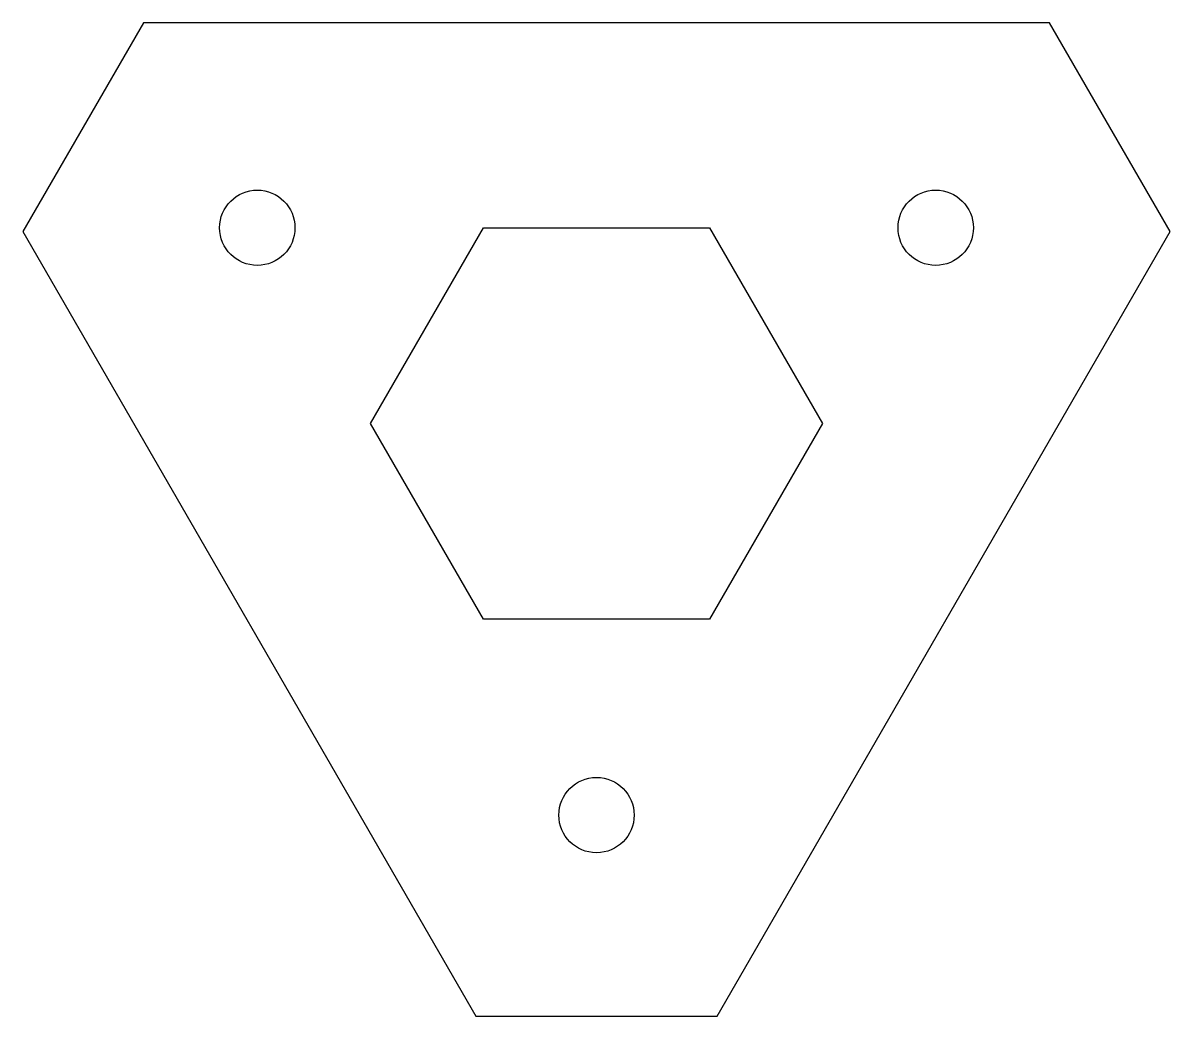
# Model space of a CAD drawing. Header units: millimetres. Extents: x -19 to 19, y -19.7 to 13.3.
import ezdxf

# ---------------------------------------------------------------- set-up
doc = ezdxf.new("R2010")
doc.units = ezdxf.units.MM

msp = doc.modelspace()

# ---------------------------------------------------------------- linework, layer by layer
for points in [[(-15.036, 13.3), (-19.036, 6.372), (-4, -19.672), (4, -19.672), (19.036, 6.372), (15.036, 13.3)], [(-7.506, 0), (-3.753, 6.5), (3.753, 6.5), (7.506, 0), (3.753, -6.5), (-3.753, -6.5)]]:
    msp.add_lwpolyline(points, close=True)
for centre in [(-11.258, 6.5), (11.258, 6.5), (0, -13)]:
    msp.add_circle(centre, 1.25)

doc.saveas('drawing.dxf')
